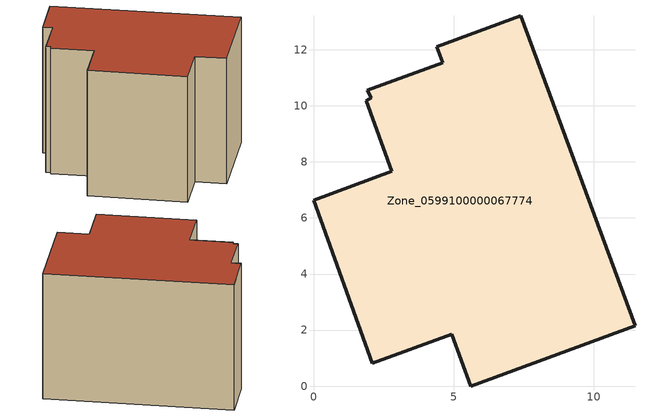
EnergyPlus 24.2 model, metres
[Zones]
Zone_0599100000067774
 floor ground (C_G): 7.4,13.21 11.47,2.15 5.61,0 4.93,1.86 2.09,0.81 0,6.64 2.79,7.67 1.87,10.18 2.06,10.28 1.92,10.55 4.62,11.54 4.4,12.11 z0
 wall outside (C_F): 2.09,0.81 4.93,1.86 5.61,0 11.47,2.15 7.4,13.21 4.4,12.11 4.62,11.54 1.92,10.55 2.06,10.28 1.87,10.18 2.79,7.67 0,6.64 2.09,0.81 z0:8.37
 roof outside (C_R): 1.92,10.55 2.06,10.28 1.87,10.18 2.79,7.67 0,6.64 2.09,0.81 4.93,1.86 5.61,0 11.47,2.15 7.4,13.21 4.4,12.11 4.62,11.54 z8.37
[BUILDING]
Pand.0599100000067774: North Axis=0; Terrain=City; Loads Convergence Tolerance Value=0.04; Temperature Convergence Tolerance Value=0.4; Solar Distribution=FullExterior; Maximum Number of Warmup Days=25; Minimum Number of Warmup Days=1
[Site:Location]
Rotterdam.The.Hague.AP_ZH_NLD Design_Conditions: Latitude=51.96; Longitude=4.45; Time Zone=1; Elevation=-4.5
[SITE:GROUNDTEMPERATURE:BUILDINGSURFACE]
18, 18, 18, 18, 18, 18, 18, 18, 18, 18, 18, 18
[MATERIAL] Thermal Absorptance=0.9; Solar Absorptance=0.7; Visible Absorptance=0.7
Name | Roughness | Thickness | Conductivity | Density | Specific Heat
G.TC.1946-1964 | MediumSmooth | 0.15 | 1 | 540 | 1210
F.TC.1946-1964 | Rough | 0.3 | 0.857143 | 1920 | 840
R.TC.1946-1964 | MediumRough | 0.2 | 0.235294 | 1500 | 1000
[CONSTRUCTION]
C_G: G.TC.1946-1964
C_F: F.TC.1946-1964
C_R: R.TC.1946-1964
[ZONE]
Zone_0599100000067774: Type=1; Multiplier=1; Ceiling Height=Autocalculate; Volume=Autocalculate; Floor Area=autocalculate; Part of Total Floor Area=Yes
[ZONEINFILTRATION:DESIGNFLOWRATE]
Infil_Zone_0599100000067774: Zone or ZoneList or Space or SpaceList=Zone_0599100000067774; Schedule=AlwaysOn; Design Flow Rate Calculation Method=Flow/Area; Flow Rate per Floor Area=0.003; Constant Term Coefficient=1; Temperature Term Coefficient=0; Velocity Term Coefficient=0; Velocity Squared Term Coefficient=0
[HVACTEMPLATE:ZONE:IDEALLOADSAIRSYSTEM]
Zone_0599100000067774: Maximum Heating Supply Air Temperature=50; Minimum Cooling Supply Air Temperature=13; Maximum Heating Supply Air Humidity Ratio=0.0156; Minimum Cooling Supply Air Humidity Ratio=0.0077; Heating Limit=NoLimit; Cooling Limit=NoLimit; Dehumidification Control Type=ConstantSensibleHeatRatio; Cooling Sensible Heat Ratio=0.7; Dehumidification Setpoint=60; Humidification Control Type=None; Humidification Setpoint=30; Outdoor Air Method=None; Outdoor Air Flow Rate per Person=0.00944; Outdoor Air Flow Rate per Zone Floor Area=0; Outdoor Air Flow Rate per Zone=0; Demand Controlled Ventilation Type=None; Outdoor Air Economizer Type=NoEconomizer; Heat Recovery Type=None; Sensible Heat Recovery Effectiveness=0.7; Latent Heat Recovery Effectiveness=0.65
[ZONECONTROL:THERMOSTAT]
ThermostatControl_Zone_0599100000067774: Zone or ZoneList=Zone_0599100000067774; Control Type Schedule=DualSetpointControlType; Control 1=Thermostat_Zone_0599100000067774; Temperature Difference Between Cutout And Setpoint=0
[THERMOSTATSETPOINT:DUALSETPOINT]
Thermostat_Zone_0599100000067774: Heating Setpoint Temperature Schedule=HeatingSetpoint_Zone_0599100000067774; Cooling Setpoint Temperature Schedule=CoolingSetpoint_Zone_0599100000067774
[SCHEDULE:COMPACT]
HeatingSetpoint_Zone_0599100000067774: Through: 12/31, For: AllDays, Until: 24:00, 21
CoolingSetpoint_Zone_0599100000067774: Through: 12/31, For: AllDays, Until: 24:00, 24
DualSetpointControlType: Through: 12/31, For: AllDays, Until: 24:00, 4
AlwaysOn: Through: 12/31, For: AllDays, Until: 24:00, 1
